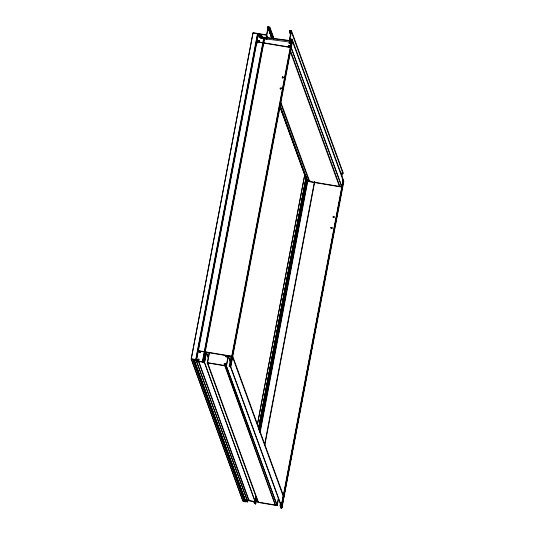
<?xml version="1.0" encoding="UTF-8"?>
<svg xmlns="http://www.w3.org/2000/svg" width="535" height="535" viewBox="0 0 535 535"><rect width="100%" height="100%" fill="white"/><g stroke="black" fill="none" stroke-linecap="round" stroke-linejoin="round"><path stroke-width="0.8" d="M198.712 359.787L198.746 359.781M199.575 351.976L199.662 351.562M200.143 351.595C199.769 351.609 200.605 351.682 199.762 352.13M226.599 356.063C226.907 357.293 225.844 354.906 226.044 356.965A0.742 0.722 -20 0 1 226.165 355.581L209.466 352.792L207.593 362.683L258.358 502.158L275.171 504.966L224.519 364.863A0.742 0.722 -20 0 1 224.814 363.472L224.727 364.522M224.82 364.529L224.947 363.833L225.161 364.188M225.997 356.17L226.058 356.504M258.666 41.59L258.418 41.088M259.08 41.202C258.726 40.279 259.174 42.312 258.973 40.961M259.421 36.915L259.482 36.286L259.93 36.708M288.666 46.231L289.254 46.518L288.94 45.93M289.428 43.215L289.642 42.573L289.796 43.275M289.368 46.311L289.007 45.923M330.924 227.95L331.205 228.445M259.067 41.289L258.826 41.59M260.05 35.37L259.936 35.985A0.742 0.722 -20 0 1 259.642 37.376L259.569 36.36M208.456 358.51L206.169 352.244L200.311 351.261A0.742 0.722 -20 0 1 199.909 352.598L199.575 351.789M259.95 36.52L259.763 36.955L259.348 36.474M225.977 356.109L226.031 356.384M230.966 356.945L230.852 356.47M282.233 77.16L282.868 77.996M289.341 42.853L289.509 43.268M332.108 228.044L331.66 227.321M334.108 217.257L333.793 216.347M289.589 47.16L289.02 45.595L288.766 46.478M289.95 43.141L289.876 42.66M247.979 500.238L247.672 501.883L242.923 501.088L191.209 359.005L253.042 32.682L266.55 34.935L267.694 38.065M191.229 359.059L252.988 32.956L261.14 34.314L262.277 37.443M245.371 499.837L244.963 501.716L244.515 501.643L192.901 359.339L244.622 501.442M244.963 501.716L193.316 359.58M193.623 359.801L245.739 501.843L245.297 501.77L193.623 359.801L194.131 359.547L245.853 501.649M193.931 359.68L245.672 501.583M257.475 33.758L195.696 359.808L196.151 361.051L204.524 362.449L206.45 352.291L209.185 352.746L207.259 362.911L258.051 502.445L258.144 501.783M196.151 361.051L257.93 35.002M196.405 361.038L258.184 34.996L261.595 35.564L261.087 38.42L266.784 39.035M197.99 361.078L196.479 360.824L247.244 500.305L248.755 500.553L198.104 360.45A0.742 0.722 -20 0 1 198.398 359.059L198.465 359.453M258.646 40.988L258.753 40.54L259.321 42.111M259.375 36.821L259.361 37.33A0.742 0.722 -20 0 1 259.595 35.925L259.716 35.317M258.987 41.055L259.034 40.586A0.742 0.722 -20 0 1 258.913 41.971L288.626 46.933A0.742 0.722 -20 0 1 289.02 45.595M256.004 496.667L255.061 501.609L249.089 500.613L198.438 360.51A0.742 0.722 -20 0 0 198.679 359.105L198.739 359.714M261.18 38.681L260.612 37.116L261.14 34.314M261.441 38.5L260.873 36.935L261.361 34.354L266.504 35.21L267.353 37.557M202.544 360.898L263.829 37.463L264.283 38.707L202.992 362.141L202.544 360.898L203.273 362.188L264.564 38.741L264.109 37.497L202.818 360.944M271.646 38.346L267.761 26.75L269.827 27.098L274.114 38.868M255.061 501.609L204.296 362.128L206.169 352.244M271.813 38.373L267.861 27.104L272.034 38.125M206.376 352.739L204.504 362.389L255.315 501.99L246.969 500.258M266.644 39.028L266.076 37.463L266.504 35.21M266.55 34.935L268.028 27.138M266.932 39.022L266.363 37.457L268.323 27.125L269.105 27.258L273.392 39.035M272.562 38.687L268.864 28.522L269.105 27.258M272.964 38.413L269.259 28.248L269.426 27.372L273.88 39.169M273.231 38.801L269.647 28.027L269.533 28.636L268.864 28.522M269.593 27.399L269.827 27.098M278.414 497.858L277.01 505.274L275.505 505.02L224.854 364.917A0.742 0.722 -20 0 0 225.095 363.519L225.155 364.128M226.318 356.618L226.325 357.012A0.742 0.722 -20 0 0 226.72 355.675L228.117 355.909L230.398 362.175M290.839 35.865L289.415 31.953L289.81 30.769L290.652 33.631M290.839 34.514L289.702 30.415L291.435 30.702L343.156 172.792L342.688 173.735L342.213 172.43L342.968 173.781M277.01 505.274L226.245 365.793L228.117 355.909M281.256 506.264L283.182 496.106L232.417 356.624L228.398 355.949L226.472 366.114L207.239 362.85M342.688 173.735L342.821 173.019L291.107 30.93L290.324 30.803L290.084 32.067L289.415 31.953M290.151 42.833L289.295 40.493L291.107 30.93M264.564 38.741L289.997 42.118L289.522 40.82L289.843 39.108L292.077 39.483L292.551 40.794L230.772 366.836L229.12 366.502L230.946 356.885L230.638 356.29M290.752 41.182L289.896 38.834L291.435 30.702M289.91 42.787L289.388 43.643A0.742 0.722 -20 0 1 289.629 42.245L289.656 42.084M289.361 46.251L289.301 45.642A0.742 0.722 -20 0 1 289.181 47.026L291.027 47.334L341.791 186.809L339.946 186.501L290.324 50.156M289.776 43.248L289.669 43.689A0.742 0.722 -20 0 0 289.963 42.298L290.298 40.352L292.25 40.68L291.027 47.334M281.076 505.709L280.761 507.354L281.711 507.514L230.017 365.485L291.796 39.436L343.49 181.465L281.604 508.083L281.236 507.936M343.062 180.275L281.062 507.461L282.012 507.615L230.297 365.525L292.13 39.209L289.896 38.834M230.471 366.729L292.25 40.68M230.491 366.789L232.417 356.624M247.672 501.883L195.75 359.533L191.283 358.784L242.903 501.034L247.371 501.776L247.678 500.138M257.375 424.65L304.736 174.711L279.885 106.438M257.395 424.71L304.703 175.045L279.551 105.93M258.626 427.525L306.067 176.965M306.234 176.991L258.612 428.308L306.247 177.031M258.766 429.244L306.368 177.894M245.297 501.77L245.705 499.897M259.1 429.297L306.709 177.954M245.639 501.489L193.657 359.634M259.207 430.133L306.816 178.784M259.234 431.016L306.829 179.633M259.829 432.367L307.605 180.235M260.13 432.474L307.906 180.342M248.755 500.553L248.869 499.931M249.089 500.613L249.21 499.991M264.537 445.093L314.466 181.592M264.818 445.14L314.747 181.619M256.452 496.574L255.108 503.729L255.462 503.843L255.208 503.141L254.259 502.98L254.566 501.342M256.553 497.383L255.396 503.649L255.048 503.562L255.757 503.923L255.462 503.127L254.513 502.974L254.827 501.328M255.315 501.99L256.325 496.46M255.141 503.823L256.312 497.878M256.339 497.938L255.228 503.622M255.462 503.843L256.553 498.092M255.757 503.923L256.847 498.179M258.358 502.158L258.479 501.542M275.171 504.966L275.264 504.458M275.505 505.02L275.599 504.512M258.03 502.385L277.257 505.655L278.601 498.386M341.604 175.647L342.213 172.43M341.738 176.443L342.494 172.477M280.594 502.439L279.912 506.043L281.537 506.311L343.37 179.987L292.13 39.209M341.791 186.809L343.042 180.221L342.554 180.135M281.417 507.996L343.196 181.947L281.664 508.25L281.049 508.15L281.363 506.505M281.631 508.156L282.406 502.412M282.721 500.767L283.028 499.122M282.012 507.615L343.791 181.572L343.316 180.268M200.15 351.696L199.662 351.696L199.822 352.144M258.759 41.596L258.398 41.208L258.773 40.874M282.219 77.207L282.286 77.709M280.133 88.195L280.32 88.837M334.174 217.103L333.847 216.367M332.095 228.091L331.954 227.495M282.58 77.909L283.349 77.669L282.848 76.772M280.153 88.148L280.467 88.93M281.29 88.609L281.076 87.88M331.807 228.452L332.075 228.037M258.432 41.061L258.619 41.523M283.349 77.669L283.343 77.127M281.263 88.656L281.236 88.061M198.251 359.42L198.144 360.008M330.964 227.629L331.111 227.442M289.642 42.573L289.408 43.154M198.211 359.513L198.311 360.108M283.323 77.608L282.908 77.929M333.078 216.595L333.265 216.481M331.025 227.535L331.499 227.301M309.792 181.031L309.197 180.843M340.059 186.086L339.892 186.113M198.612 360.008L198.371 360.122M334.014 217.297L333.211 217.364M228.405 356.257L230.558 356.317M282.38 77.02L282.681 76.786M281.096 88.783L280.567 88.97M340.006 186.126L339.712 186.086M226.131 355.935L226.606 356.457L226.472 355.982M280.995 88.857L280.654 88.93M206.637 352.445L208.677 352.665M333.753 217.457L333.312 217.424M331.693 228.498L331.386 228.458M198.284 359.406L198.445 359.4M333.465 216.327L333.74 216.334M331.519 228.532L330.904 227.95M260.873 36.935L266.076 37.463M260.612 37.116L289.522 40.82M261.06 38.366L264.283 38.707M266.363 37.457L289.295 40.493M257.93 35.016L261.615 35.618M290.318 40.413L292.551 40.787M256.96 41.643L258.358 41.877A0.742 0.722 -20 0 1 258.753 40.54M342.039 172.892L342.821 173.019M342.841 181.412L343.791 181.572M343.015 181.887L343.45 182.201M280.601 103.001L309.123 181.358L307.725 181.124L280.059 105.114M280.587 101.523L309.678 181.452L339.391 186.407L290.331 51.634M198.124 350.612L232.752 356.397L283.517 495.871M198.351 350.933L199.749 351.167A0.742 0.722 -20 0 0 199.629 352.552L199.542 351.849M191.209 359.005L195.95 359.794L257.736 33.745L258.305 35.31M192.841 359.674L193.289 359.747M198.325 361.132L204.296 362.128M207.593 362.683L224.399 365.485M224.74 365.545L226.245 365.793M242.95 500.76L247.417 501.502M280.995 87.88L281.223 88.068M209.024 352.926L208.71 352.618L209.071 353.033M198.204 360.015L198.171 359.995M333.191 217.384L332.997 217.016M290.324 30.803L291.18 33.157M289.977 30.803L290.833 33.157M289.702 30.415L290.565 32.769M289.81 30.769L290.665 33.13M289.529 31.351L290.786 34.782M289.843 39.108L290.411 40.673M289.188 40.767L290.324 43.897M269.426 27.372L273.713 39.142M268.323 27.125L272.322 38.119M267.761 26.75L272.048 38.527M266.31 37.731L266.878 39.296M261.361 34.354L262.504 37.483M259.575 34.053L260.144 35.618M259.241 33.999L259.809 35.564M259.595 35.925L260.171 37.497M257.455 33.698L258.024 35.263M257.201 43.442L256.626 41.87L291.254 47.655L342.019 187.13L307.398 181.352L280.012 106.124M228.398 355.949L230.391 361.439M281.062 507.461L281.316 508.156M280.761 507.354L281.049 508.15M226.452 366.054L277.257 505.655M206.45 352.291L208.449 357.775M254.085 501.783L254.513 502.974M253.804 501.736L254.259 502.98M246.916 500.533L247.371 501.776M340.474 186.066A0.742 0.722 -20 0 1 339.946 186.501M339.391 186.407A0.742 0.722 -20 0 1 339.056 185.826M310.206 181.011A0.742 0.722 -20 0 1 309.678 181.452M309.123 181.358A0.742 0.722 -20 0 1 308.789 180.776"/></g></svg>
